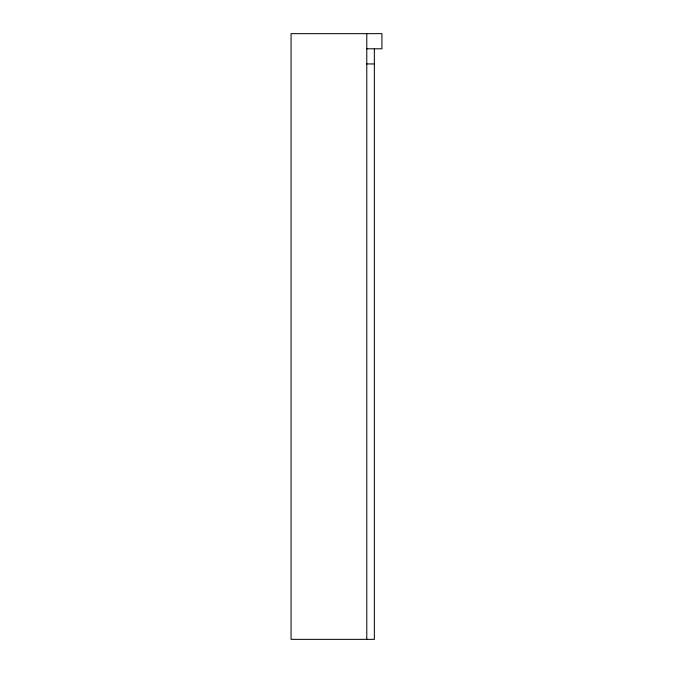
<?xml version="1.0" encoding="UTF-8"?>
<svg xmlns="http://www.w3.org/2000/svg" width="673" height="673" viewBox="0 0 673 673"><rect width="100%" height="100%" fill="white"/><g stroke="black" fill="none" stroke-linecap="round" stroke-linejoin="round"><path stroke-width="1.01" d="M366.785 48.793L381.928 48.793L381.928 33.65L291.072 33.65L291.072 639.35L374.356 639.35L374.356 48.793M366.785 63.935L374.356 63.935M366.785 33.65L366.785 639.35"/></g></svg>
